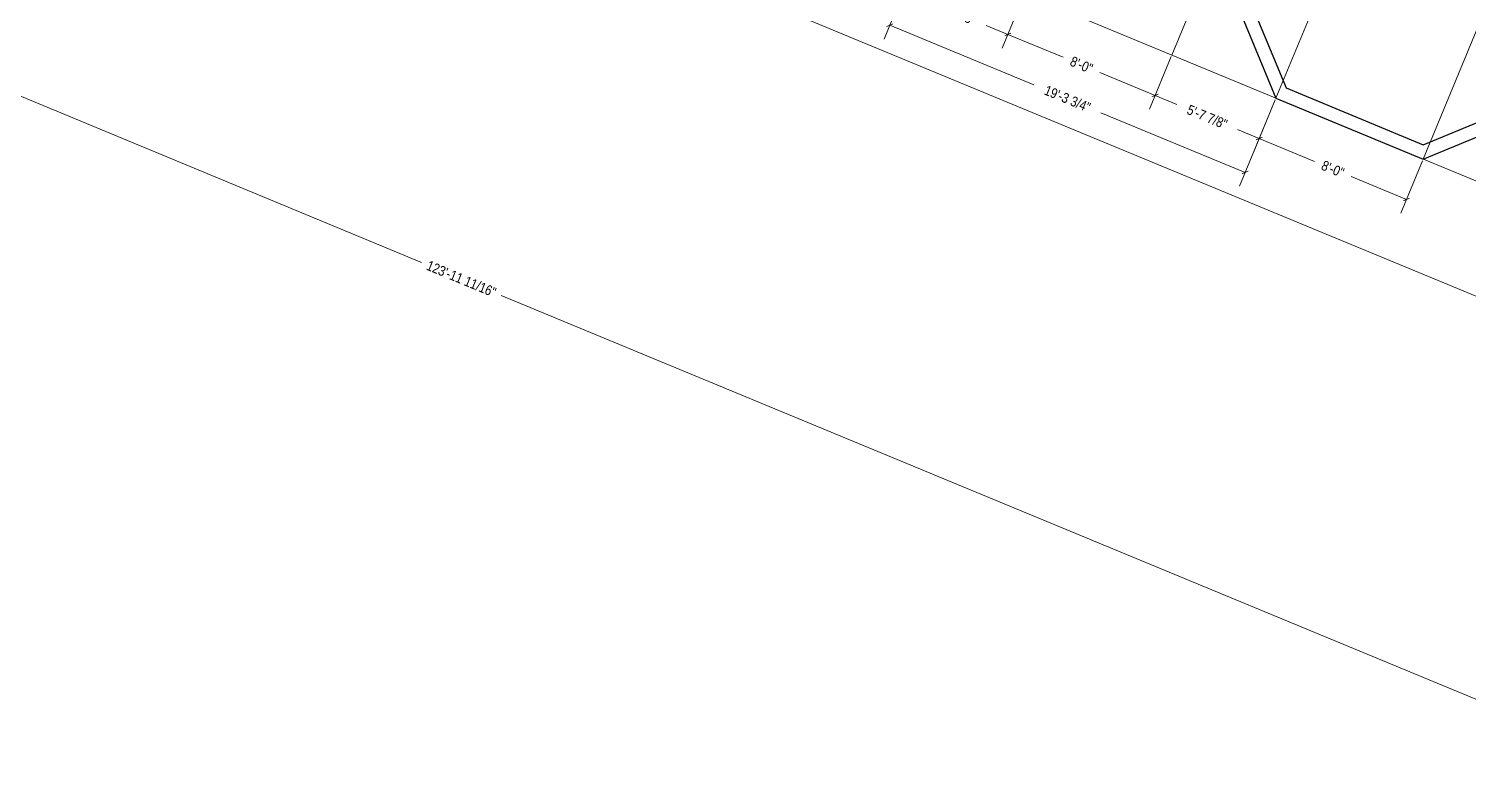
# Model space of a CAD drawing. Header units: inches. Extents: x 6006 to 8652, y 3716 to 4898.
# Drawn here: x 6512 to 7379, y 3716 to 4159 of the extents above; entities that cross this region are included whole.
import ezdxf

# ---------------------------------------------------------------- set-up
doc = ezdxf.new("R2010")
doc.units = ezdxf.units.IN
doc.header["$MEASUREMENT"] = 0
doc.layers.add('FOUNDATION', color=7, linetype='Continuous', lineweight=30)
doc.layers.add('GRID LAYOUT', color=1, linetype='Continuous', lineweight=9)
doc.styles.add('ARCHENTLTD', font='technical.ttf', dxfattribs={"height": 6})
doc.dimstyles.new('ARCHENTLTD', dxfattribs={"dimscale": 0.05, "dimtxt": 0.1875, "dimasz": 3, "dimexe": 9, "dimexo": 1, "dimgap": 2.5, "dimtad": 0, "dimdec": 1, "dimzin": 1, "dimdsep": 46, "dimlunit": 4, "dimtxsty": 'ARCHENTLTD', "dimblk": 'ARCHTICK', "dimcen": 6, "dimclrd": 256, "dimclre": 256, "dimclrt": 256, "dimazin": 0, "dimtol": 1, "dimtfac": 1, "dimtdec": 1, "dimtofl": 0, "dimtmove": 1, "dimatfit": 3, "dimldrblk": 'ARCHTICK', "dimfxl": 1, "dimfrac": 2, "dimtolj": 1, "dimtzin": 0, "dimlwd": 9, "dimlwe": 9, "dimarcsym": 0})

# ---------------------------------------------------------------- blocks, each defined once
blk = doc.blocks.new('_ArchTick')
at = {"color": 0, "linetype": 'ByBlock', "const_width": 0.15}
blk.add_lwpolyline([(-0.5, -0.5), (0.5, 0.5)], dxfattribs=at)
blk = doc.blocks.new('*D33')
at = {"layer": 'GRID LAYOUT', "color": 3, "lineweight": 9}
for p, q in [((7048.57, 4205.45), (7035.43, 4173.74)), ((7038.87, 4182.05), (7051.88, 4176.66)), ((7111.28, 4179.47), (7098.15, 4147.76)), ((7101.59, 4156.07), (7088.59, 4161.46))]:
    blk.add_line(p, q, dxfattribs=at)
at = {"layer": 'GRID LAYOUT', "color": 3, "lineweight": 9, "xscale": 3, "yscale": 3, "zscale": 3}
for p, rotation in [((7038.87, 4182.05), 157.4999999999996), ((7101.59, 4156.07), 337.4999999999996)]:
    blk.add_blockref('_ArchTick', p, dxfattribs=dict(at, rotation=rotation))
at = {"layer": 'GRID LAYOUT', "color": 3, "insert": (7070.23, 4169.06), "char_height": 6, "attachment_point": 5, "rotation": 337.5, "style": 'ARCHENTLTD'}
blk.add_mtext('\\A1;5\'-7 7/8"', dxfattribs=at)
blk = doc.blocks.new('*D34')
at = {"layer": 'GRID LAYOUT', "color": 3, "lineweight": 9}
for p, q in [((7111.28, 4179.47), (7098.15, 4147.76)), ((7101.59, 4156.07), (7134.84, 4142.3)), ((7199.97, 4142.73), (7186.84, 4111.02)), ((7190.28, 4119.34), (7157.03, 4133.11))]:
    blk.add_line(p, q, dxfattribs=at)
at = {"layer": 'GRID LAYOUT', "color": 3, "lineweight": 9, "xscale": 3, "yscale": 3, "zscale": 3}
for p, rotation in [((7101.59, 4156.07), 157.4999999999996), ((7190.28, 4119.34), 337.4999999999996)]:
    blk.add_blockref('_ArchTick', p, dxfattribs=dict(at, rotation=rotation))
at = {"layer": 'GRID LAYOUT', "color": 3, "insert": (7145.94, 4137.7), "char_height": 6, "attachment_point": 5, "rotation": 337.5, "style": 'ARCHENTLTD'}
blk.add_mtext('\\A1;8\'-0"', dxfattribs=at)
blk = doc.blocks.new('*D35')
at = {"layer": 'GRID LAYOUT', "color": 3, "lineweight": 9}
for p, q in [((7199.97, 4142.73), (7186.84, 4111.02)), ((7190.28, 4119.34), (7203.28, 4113.95)), ((7262.69, 4116.76), (7249.55, 4085.04)), ((7253, 4093.36), (7239.99, 4098.74))]:
    blk.add_line(p, q, dxfattribs=at)
at = {"layer": 'GRID LAYOUT', "color": 3, "lineweight": 9, "xscale": 3, "yscale": 3, "zscale": 3}
for p, rotation in [((7190.28, 4119.34), 157.4999999999996), ((7253, 4093.36), 337.4999999999996)]:
    blk.add_blockref('_ArchTick', p, dxfattribs=dict(at, rotation=rotation))
at = {"layer": 'GRID LAYOUT', "color": 3, "insert": (7221.64, 4106.35), "char_height": 6, "attachment_point": 5, "rotation": 337.5, "style": 'ARCHENTLTD'}
blk.add_mtext('\\A1;5\'-7 7/8"', dxfattribs=at)
blk = doc.blocks.new('*D36')
at = {"layer": 'GRID LAYOUT', "color": 3, "lineweight": 9}
for p, q in [((7262.69, 4116.76), (7249.55, 4085.04)), ((7253, 4093.36), (7286.25, 4079.58)), ((7351.38, 4080.02), (7338.25, 4048.31)), ((7341.69, 4056.62), (7308.44, 4070.39))]:
    blk.add_line(p, q, dxfattribs=at)
at = {"layer": 'GRID LAYOUT', "color": 3, "lineweight": 9, "xscale": 3, "yscale": 3, "zscale": 3}
for p, rotation in [((7253, 4093.36), 157.4999999999996), ((7341.69, 4056.62), 337.4999999999996)]:
    blk.add_blockref('_ArchTick', p, dxfattribs=dict(at, rotation=rotation))
at = {"layer": 'GRID LAYOUT', "color": 3, "insert": (7297.34, 4074.99), "char_height": 6, "attachment_point": 5, "rotation": 337.5, "style": 'ARCHENTLTD'}
blk.add_mtext('\\A1;8\'-0"', dxfattribs=at)
blk = doc.blocks.new('*D110')
at = {"layer": 'GRID LAYOUT', "color": 3, "lineweight": 9}
for p, q in [((7048.57, 4205.45), (7026.97, 4153.31)), ((7030.42, 4161.63), (7117.31, 4125.63)), ((7262.69, 4116.76), (7241.09, 4064.62)), ((7244.54, 4072.93), (7157.64, 4108.93))]:
    blk.add_line(p, q, dxfattribs=at)
at = {"layer": 'GRID LAYOUT', "color": 3, "lineweight": 9, "xscale": 3, "yscale": 3, "zscale": 3}
for p, rotation in [((7030.42, 4161.63), 157.5000000000002), ((7244.54, 4072.93), 337.5000000000002)]:
    blk.add_blockref('_ArchTick', p, dxfattribs=dict(at, rotation=rotation))
at = {"layer": 'GRID LAYOUT', "color": 3, "insert": (7137.48, 4117.28), "char_height": 6, "attachment_point": 5, "rotation": 337.5, "style": 'ARCHENTLTD'}
blk.add_mtext('\\A1;19\'-3 3/4"', dxfattribs=at)
blk = doc.blocks.new('*D119')
at = {"layer": 'GRID LAYOUT', "color": 3, "lineweight": 9}
for p, q in [((6239.47, 4666.02), (6081.69, 4285.12)), ((6085.14, 4293.44), (6748.33, 4018.74)), ((7613.9, 4096.71), (7456.13, 3715.82)), ((7459.57, 3724.13), (6796.38, 3998.84))]:
    blk.add_line(p, q, dxfattribs=at)
at = {"layer": 'GRID LAYOUT', "color": 3, "lineweight": 9, "xscale": 3, "yscale": 3, "zscale": 3}
for p, rotation in [((6085.14, 4293.44), 157.5), ((7459.57, 3724.13), 337.5000000000001)]:
    blk.add_blockref('_ArchTick', p, dxfattribs=dict(at, rotation=rotation))
at = {"layer": 'GRID LAYOUT', "color": 3, "insert": (6772.35, 4008.79), "char_height": 6, "attachment_point": 5, "rotation": 337.5, "style": 'ARCHENTLTD'}
blk.add_mtext('\\A1;123\'-11 11/16"', dxfattribs=at)

msp = doc.modelspace()

# ---------------------------------------------------------------- linework, layer by layer
at = {"layer": 'FOUNDATION'}
for p, q in [((7226.33446, 4206.37358), (7263.07206, 4117.68115)), ((7232.45739, 4212.49652), (7269.195, 4123.80408)), ((7351.7645, 4089.60267), (7492.71945, 4147.98813)), ((7269.195, 4123.80408), (7351.7645, 4089.60267)), ((7263.07206, 4117.68115), (7351.7645, 4080.94354)), ((7351.7645, 4080.94354), (7440.45693, 4117.68115))]:
    msp.add_line(p, q, dxfattribs=at)
at = {"layer": 'GRID LAYOUT', "color": 6}
for p, q in [((6686.8481, 4356.36093), (7414.47952, 4054.96612)), ((7351.7645, 4331.80363), (7263.07206, 4117.68115)), ((6662.36079, 4297.10335), (7389.94272, 3995.72905)), ((7440.45693, 4295.06602), (7351.7645, 4080.94354)), ((7226.33446, 4206.37358), (7200.35704, 4143.65856))]:
    msp.add_line(p, q, dxfattribs=at)

# ---------------------------------------------------------------- dimensions: what is measured, and where the dimension line sits
for p1, p2, distance, picture, middle in [((6239.84869, 4666.94419), (7614.28031, 4097.63597), -404.27869, '*D119', (6772.35374, 4008.78528)), ((7048.94958, 4206.37358), (7263.07206, 4117.68115), -48.43304, '*D110', (7137.4763, 4117.28107))]:
    dim = msp.add_aligned_dim(p1=p1, p2=p2, distance=distance, dimstyle='ARCHENTLTD', override={"dimscale": 1, "dimtxt": 6, "dimdec": 4, "dimrnd": 0.0625, "dimclrd": 3, "dimclre": 3, "dimclrt": 3, "dimtol": 0, "dimtdec": 4}, dxfattribs=at)
    dim.commit()
    dim.dimension.update_dxf_attribs({"geometry": picture, "text_midpoint": middle})
for base, p1, p2, picture, middle in [((7101.58956, 4156.07286), (7048.94958, 4206.37358), (7111.66461, 4180.39617), '*D33', (7070.23205, 4169.06156)), ((7190.282, 4119.33525), (7111.66461, 4180.39617), (7200.35704, 4143.65856), '*D34', (7145.93578, 4137.70405)), ((7252.997019, 4093.357833), (7200.357042, 4143.658559), (7263.072065, 4117.681147), '*D35', (7221.639507, 4106.34654)), ((7341.68945, 4056.62022), (7263.07206, 4117.68115), (7351.7645, 4080.94354), '*D36', (7297.34324, 4074.98903))]:
    dim = msp.add_linear_dim(base=base, p1=p1, p2=p2, angle=157.5, dimstyle='ARCHENTLTD', override={"dimscale": 1, "dimtxt": 6, "dimdec": 4, "dimrnd": 0.0625, "dimclrd": 3, "dimclre": 3, "dimclrt": 3, "dimtol": 0, "dimtdec": 4}, dxfattribs=at)
    dim.commit()
    dim.dimension.update_dxf_attribs({"geometry": picture, "text_midpoint": middle})

doc.saveas('drawing.dxf')
